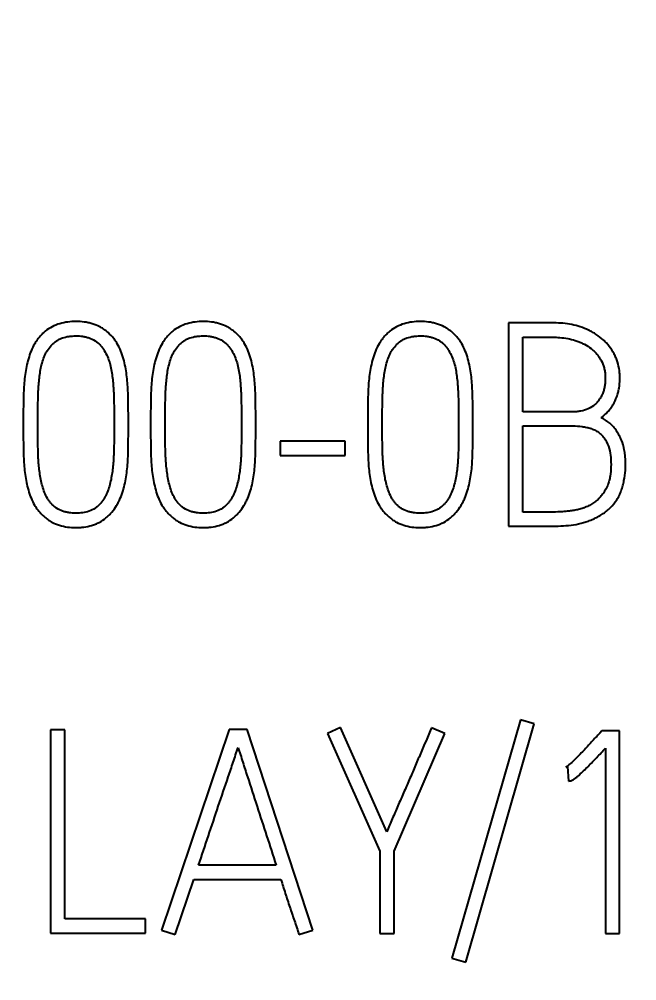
# Model space of a CAD drawing. Extents: x 0 to 420, y 0 to 297.
# Drawn here: x 148.92 to 153.78, y 170.03 to 177.59 of the extents above; entities that cross this region are included whole.
import ezdxf

# ---------------------------------------------------------------- set-up
doc = ezdxf.new("R2010")
doc.units = 0
doc.header["$LTSCALE"] = 23.1
doc.layers.add('10100_DIM_FRONT', color=7, linetype='CONTINUOUS')
doc.layers.add('10500_FRONT_LABELING', color=7, linetype='CONTINUOUS')
doc.styles.get("Standard").update_dxf_attribs({"font": 'txt', "width": 0.8})
doc.dimstyles.new('DIMSTYLE_1', dxfattribs={"dimtxt": 3.5, "dimasz": 3.5, "dimexe": 0.18, "dimexo": 0.0625, "dimgap": 0.09, "dimtad": 1, "dimtxsty": 'STANDARD', "dimcen": 0.09, "dimazin": 3, "dimtp": 0.05, "dimtm": 0.05, "dimtfac": 1, "dimtofl": 0, "dimtmove": 0, "dimatfit": 3, "dimtolj": 1})

# ---------------------------------------------------------------- blocks, each defined once
blk = doc.blocks.new('*D0')
at = {"layer": '10100_DIM_FRONT', "linetype": 'CONTINUOUS'}
for p, q in [((86.234459, 191.103546), (86.234459, 133.159676)), ((157.734459, 151.590953), (157.734459, 133.159676)), ((86.234459, 135.159676), (121.984459, 135.159676)), ((157.734459, 135.159676), (121.984459, 135.159676))]:
    blk.add_line(p, q, dxfattribs=at)
for points in [[(89.734459, 135.659676), (86.234459, 135.159676), (89.734459, 134.659676)], [(154.234459, 134.659676), (157.734459, 135.159676), (154.234459, 135.659676)]]:
    blk.add_solid(points, dxfattribs=at)
at = {"layer": '10100_DIM_FRONT', "linetype": 'CONTINUOUS', "width": 0.660714}
blk.add_text('71,5', height=3.5, dxfattribs=at).set_placement((118.540643, 136.034676))

msp = doc.modelspace()

# ---------------------------------------------------------------- linework, layer by layer
at = {"layer": '10500_FRONT_LABELING', "color": 7, "linetype": 'CONTINUOUS'}
for p, q in [((152.7671, 175.2023), (152.7671, 173.6045)), ((153.1257, 175.2023), (152.7671, 175.2023)), ((152.8814, 174.5033), (152.8814, 175.0892)), ((152.8814, 175.0892), (153.1257, 175.0892)), ((153.2737, 174.5033), (152.8814, 174.5033)), ((148.9501, 174.4145), (148.9501, 174.3901)), ((149.0644, 174.3901), (149.0644, 174.4145)), ((149.6651, 174.4145), (149.6651, 174.3901)), ((149.7772, 174.3901), (149.7772, 174.4145)), ((149.952, 174.4145), (149.952, 174.3901)), ((150.0663, 174.3901), (150.0663, 174.4145)), ((150.667, 174.4145), (150.667, 174.3901)), ((150.7791, 174.3901), (150.7791, 174.4145)), ((151.6599, 174.4145), (151.6599, 174.3901)), ((151.7742, 174.3901), (151.7742, 174.4145)), ((152.3749, 174.4145), (152.3749, 174.3901)), ((152.487, 174.3901), (152.487, 174.4145)), ((152.8814, 173.7155), (152.8814, 174.3923)), ((152.8814, 174.3923), (153.2737, 174.3923)), ((150.9718, 174.2725), (150.9718, 174.1593)), ((151.4828, 174.2725), (150.9718, 174.2725)), ((151.4828, 174.1593), (151.4828, 174.2725)), ((150.9718, 174.1593), (151.4828, 174.1593)), ((153.119, 173.7155), (152.8814, 173.7155)), ((152.7671, 173.6045), (153.119, 173.6045)), ((152.8614, 172.0822), (152.3221, 170.207)), ((152.4309, 170.176), (152.9701, 172.0511)), ((152.9701, 172.0511), (152.8614, 172.0822)), ((149.1643, 172.0023), (149.1643, 170.4045)), ((149.2775, 172.0023), (149.1643, 172.0023)), ((149.2775, 170.5177), (149.2775, 172.0023)), ((150.569, 172.0068), (150.0386, 170.429)), ((150.711, 172.0068), (150.569, 172.0068)), ((151.2281, 170.429), (150.711, 172.0068)), ((151.4456, 172.0223), (151.3435, 171.9757)), ((151.3435, 171.9757), (151.754, 171.0503)), ((151.8095, 171.2012), (151.4456, 172.0223)), ((151.8672, 171.0503), (152.2666, 171.9757)), ((152.2666, 171.9757), (152.1623, 172.0201)), ((153.5005, 171.9957), (153.4849, 171.9779)), ((153.6403, 171.9957), (153.5005, 171.9957)), ((153.6403, 170.4023), (153.6403, 171.9957)), ((153.5293, 171.8581), (153.5293, 170.4023)), ((153.2186, 171.7094), (153.232, 171.7138)), ((153.232, 171.7138), (153.2386, 171.6007)), ((151.754, 171.0503), (151.754, 170.4023)), ((151.8672, 170.4023), (151.8672, 171.0503)), ((150.9396, 170.9394), (150.3293, 170.9394)), ((150.1451, 170.3935), (150.2916, 170.8262)), ((150.2916, 170.8262), (150.9773, 170.8262)), ((149.9121, 170.5177), (149.2775, 170.5177)), ((149.9121, 170.4045), (149.9121, 170.5177)), ((149.1643, 170.4045), (149.9121, 170.4045)), ((150.0386, 170.429), (150.1451, 170.3935)), ((151.1193, 170.3935), (151.2281, 170.429)), ((151.754, 170.4023), (151.8672, 170.4023)), ((153.5293, 170.4023), (153.6403, 170.4023)), ((152.3221, 170.207), (152.4309, 170.176))]:
    msp.add_line(p, q, dxfattribs=at)
for points, knots in [([(149.7772, 174.4145), (149.7772, 174.4569), (149.7769, 174.4993), (149.776, 174.584), (149.7755, 174.6264), (149.7721, 174.7109), (149.7688, 174.7531), (149.7608, 174.8161), (149.7576, 174.837), (149.7496, 174.8788), (149.7446, 174.8996), (149.7328, 174.9411), (149.7259, 174.9615), (149.7098, 175.0013), (149.7005, 175.0206), (149.6839, 175.0485), (149.6779, 175.0576), (149.6653, 175.075), (149.6587, 175.0835), (149.6379, 175.1079), (149.6227, 175.1229), (149.5976, 175.1434), (149.5888, 175.1499), (149.5708, 175.1618), (149.5615, 175.1672), (149.5331, 175.182), (149.5131, 175.19), (149.482, 175.1992), (149.4715, 175.2019), (149.4504, 175.2063), (149.4398, 175.2081), (149.4079, 175.2122), (149.3865, 175.2134), (149.3435, 175.2134), (149.3217, 175.2122), (149.2791, 175.2067), (149.2581, 175.2024), (149.217, 175.1901), (149.1966, 175.1821), (149.1585, 175.1622), (149.1407, 175.1504), (149.1155, 175.13), (149.1074, 175.1227), (149.092, 175.1076), (149.0847, 175.0998), (149.0708, 175.0834), (149.0642, 175.0749), (149.0516, 175.0575), (149.0457, 175.0484), (149.029, 175.0206), (149.0198, 175.0013), (149.0037, 174.9618), (148.9969, 174.9415), (148.9848, 174.9004), (148.9796, 174.8795), (148.9711, 174.8376), (148.9676, 174.8166), (148.9589, 174.7535), (148.9554, 174.7113), (148.9518, 174.6267), (148.9514, 174.5843), (148.9504, 174.4994), (148.9501, 174.457), (148.9501, 174.4145)], [0, 0, 0, 0, 0.0625, 0.0625, 0.125, 0.125, 0.1875, 0.1875, 0.21875, 0.21875, 0.25, 0.25, 0.28125, 0.28125, 0.3125, 0.3125, 0.328125, 0.328125, 0.34375, 0.34375, 0.375, 0.375, 0.390625, 0.390625, 0.40625, 0.40625, 0.4375, 0.4375, 0.453125, 0.453125, 0.46875, 0.46875, 0.5, 0.5, 0.53125, 0.53125, 0.5625, 0.5625, 0.59375, 0.59375, 0.625, 0.625, 0.640625, 0.640625, 0.65625, 0.65625, 0.671875, 0.671875, 0.6875, 0.6875, 0.71875, 0.71875, 0.75, 0.75, 0.78125, 0.78125, 0.8125, 0.8125, 0.875, 0.875, 0.9375, 0.9375, 1, 1, 1, 1]), ([(150.7791, 174.4145), (150.7791, 174.4569), (150.7788, 174.4993), (150.7778, 174.584), (150.7774, 174.6264), (150.7739, 174.7109), (150.7706, 174.7531), (150.7627, 174.8161), (150.7595, 174.837), (150.7514, 174.8788), (150.7465, 174.8996), (150.7346, 174.9411), (150.7278, 174.9615), (150.7117, 175.0013), (150.7024, 175.0206), (150.6857, 175.0485), (150.6797, 175.0576), (150.6672, 175.075), (150.6606, 175.0835), (150.6398, 175.1079), (150.6246, 175.1229), (150.5994, 175.1434), (150.5906, 175.1499), (150.5726, 175.1618), (150.5634, 175.1672), (150.5349, 175.182), (150.515, 175.19), (150.4839, 175.1992), (150.4733, 175.2019), (150.4522, 175.2063), (150.4416, 175.2081), (150.4098, 175.2122), (150.3884, 175.2134), (150.3453, 175.2134), (150.3236, 175.2122), (150.281, 175.2067), (150.26, 175.2024), (150.2188, 175.1901), (150.1985, 175.1821), (150.1604, 175.1622), (150.1425, 175.1504), (150.1174, 175.13), (150.1093, 175.1227), (150.0939, 175.1076), (150.0866, 175.0998), (150.0727, 175.0834), (150.0661, 175.0749), (150.0535, 175.0575), (150.0475, 175.0484), (150.0309, 175.0206), (150.0216, 175.0013), (150.0056, 174.9618), (149.9987, 174.9415), (149.9867, 174.9004), (149.9815, 174.8795), (149.973, 174.8376), (149.9695, 174.8166), (149.9608, 174.7535), (149.9573, 174.7113), (149.9537, 174.6267), (149.9532, 174.5843), (149.9523, 174.4994), (149.952, 174.457), (149.952, 174.4145)], [0, 0, 0, 0, 0.0625, 0.0625, 0.125, 0.125, 0.1875, 0.1875, 0.21875, 0.21875, 0.25, 0.25, 0.28125, 0.28125, 0.3125, 0.3125, 0.328125, 0.328125, 0.34375, 0.34375, 0.375, 0.375, 0.390625, 0.390625, 0.40625, 0.40625, 0.4375, 0.4375, 0.453125, 0.453125, 0.46875, 0.46875, 0.5, 0.5, 0.53125, 0.53125, 0.5625, 0.5625, 0.59375, 0.59375, 0.625, 0.625, 0.640625, 0.640625, 0.65625, 0.65625, 0.671875, 0.671875, 0.6875, 0.6875, 0.71875, 0.71875, 0.75, 0.75, 0.78125, 0.78125, 0.8125, 0.8125, 0.875, 0.875, 0.9375, 0.9375, 1, 1, 1, 1]), ([(152.487, 174.4145), (152.487, 174.4569), (152.4867, 174.4993), (152.4857, 174.584), (152.4853, 174.6264), (152.4818, 174.7109), (152.4785, 174.7531), (152.4706, 174.8161), (152.4674, 174.837), (152.4593, 174.8788), (152.4544, 174.8996), (152.4425, 174.9411), (152.4357, 174.9615), (152.4196, 175.0013), (152.4103, 175.0206), (152.3936, 175.0485), (152.3876, 175.0576), (152.3751, 175.075), (152.3685, 175.0835), (152.3477, 175.1079), (152.3325, 175.1229), (152.3073, 175.1434), (152.2985, 175.1499), (152.2805, 175.1618), (152.2713, 175.1672), (152.2428, 175.182), (152.2229, 175.19), (152.1918, 175.1992), (152.1812, 175.2019), (152.1601, 175.2063), (152.1495, 175.2081), (152.1177, 175.2122), (152.0963, 175.2134), (152.0532, 175.2134), (152.0315, 175.2122), (151.9889, 175.2067), (151.9679, 175.2024), (151.9267, 175.1901), (151.9064, 175.1821), (151.8683, 175.1622), (151.8504, 175.1504), (151.8253, 175.13), (151.8172, 175.1227), (151.8018, 175.1076), (151.7945, 175.0998), (151.7806, 175.0834), (151.774, 175.0749), (151.7614, 175.0575), (151.7554, 175.0484), (151.7388, 175.0206), (151.7295, 175.0013), (151.7135, 174.9618), (151.7066, 174.9415), (151.6946, 174.9004), (151.6894, 174.8795), (151.6808, 174.8376), (151.6774, 174.8166), (151.6687, 174.7535), (151.6652, 174.7113), (151.6616, 174.6267), (151.6611, 174.5843), (151.6602, 174.4994), (151.6599, 174.457), (151.6599, 174.4145)], [0, 0, 0, 0, 0.0625, 0.0625, 0.125, 0.125, 0.1875, 0.1875, 0.21875, 0.21875, 0.25, 0.25, 0.28125, 0.28125, 0.3125, 0.3125, 0.328125, 0.328125, 0.34375, 0.34375, 0.375, 0.375, 0.390625, 0.390625, 0.40625, 0.40625, 0.4375, 0.4375, 0.453125, 0.453125, 0.46875, 0.46875, 0.5, 0.5, 0.53125, 0.53125, 0.5625, 0.5625, 0.59375, 0.59375, 0.625, 0.625, 0.640625, 0.640625, 0.65625, 0.65625, 0.671875, 0.671875, 0.6875, 0.6875, 0.71875, 0.71875, 0.75, 0.75, 0.78125, 0.78125, 0.8125, 0.8125, 0.875, 0.875, 0.9375, 0.9375, 1, 1, 1, 1]), ([(153.4956, 174.4567), (153.5146, 174.4705), (153.5318, 174.4861), (153.5552, 174.5118), (153.5626, 174.5207), (153.5766, 174.5394), (153.5832, 174.5492), (153.6013, 174.5791), (153.6113, 174.5999), (153.6233, 174.6327), (153.6268, 174.6439), (153.6327, 174.6665), (153.6351, 174.6779), (153.6409, 174.7122), (153.6429, 174.7352), (153.6436, 174.77), (153.6434, 174.7816), (153.6423, 174.805), (153.6412, 174.8166), (153.6367, 174.851), (153.6318, 174.8735), (153.6214, 174.9065), (153.6174, 174.9173), (153.6084, 174.9388), (153.6034, 174.9494), (153.5871, 174.9804), (153.5746, 174.9998), (153.5533, 175.0272), (153.5458, 175.0361), (153.5299, 175.0532), (153.5215, 175.0615), (153.4956, 175.0849), (153.4772, 175.099), (153.448, 175.118), (153.438, 175.124), (153.4175, 175.1354), (153.4071, 175.1407), (153.3755, 175.1555), (153.354, 175.164), (153.3101, 175.1784), (153.2877, 175.1844), (153.2422, 175.1936), (153.2189, 175.197), (153.1724, 175.2013), (153.1491, 175.2023), (153.1257, 175.2023)], [0, 0, 0, 0, 0.0625, 0.0625, 0.09375, 0.09375, 0.125, 0.125, 0.1875, 0.1875, 0.21875, 0.21875, 0.25, 0.25, 0.3125, 0.3125, 0.34375, 0.34375, 0.375, 0.375, 0.4375, 0.4375, 0.46875, 0.46875, 0.5, 0.5, 0.5625, 0.5625, 0.59375, 0.59375, 0.625, 0.625, 0.6875, 0.6875, 0.71875, 0.71875, 0.75, 0.75, 0.8125, 0.8125, 0.875, 0.875, 0.9375, 0.9375, 1, 1, 1, 1]), ([(149.0644, 174.4145), (149.0644, 174.4497), (149.0646, 174.4848), (149.0654, 174.5551), (149.0659, 174.5902), (149.0675, 174.6428), (149.0682, 174.6604), (149.0702, 174.6955), (149.0715, 174.713), (149.0745, 174.748), (149.0763, 174.7655), (149.0806, 174.8005), (149.0833, 174.8179), (149.0898, 174.8523), (149.0938, 174.8693), (149.1031, 174.9029), (149.1086, 174.9195), (149.1185, 174.9439), (149.1221, 174.952), (149.13, 174.9679), (149.1344, 174.9757), (149.1484, 174.9982), (149.159, 175.0124), (149.177, 175.0321), (149.1834, 175.0384), (149.1966, 175.05), (149.2035, 175.0555), (149.218, 175.0654), (149.2256, 175.0699), (149.2415, 175.0778), (149.2498, 175.0813), (149.275, 175.09), (149.2922, 175.0939), (149.3186, 175.0978), (149.3275, 175.0987), (149.3452, 175.0999), (149.354, 175.1002), (149.3805, 175.1003), (149.3981, 175.0994), (149.4243, 175.0958), (149.433, 175.0943), (149.4503, 175.0903), (149.459, 175.0879), (149.4844, 175.0794), (149.5005, 175.0719), (149.5231, 175.0574), (149.5304, 175.0521), (149.5439, 175.0406), (149.5503, 175.0345), (149.5621, 175.0213), (149.5677, 175.0143), (149.5783, 174.9999), (149.5833, 174.9925), (149.5973, 174.9699), (149.6054, 174.9542), (149.6192, 174.9216), (149.6251, 174.9046), (149.6352, 174.8706), (149.6393, 174.8534), (149.6461, 174.8189), (149.6487, 174.8016), (149.6532, 174.7668), (149.6549, 174.7493), (149.658, 174.7143), (149.6593, 174.6967), (149.6613, 174.6616), (149.662, 174.6439), (149.6636, 174.591), (149.6641, 174.5557), (149.6649, 174.4851), (149.6651, 174.4498), (149.6651, 174.4145)], [0, 0, 0, 0, 0.0625, 0.0625, 0.125, 0.125, 0.15625, 0.15625, 0.1875, 0.1875, 0.21875, 0.21875, 0.25, 0.25, 0.28125, 0.28125, 0.3125, 0.3125, 0.328125, 0.328125, 0.34375, 0.34375, 0.375, 0.375, 0.390625, 0.390625, 0.40625, 0.40625, 0.421875, 0.421875, 0.4375, 0.4375, 0.46875, 0.46875, 0.484375, 0.484375, 0.5, 0.5, 0.53125, 0.53125, 0.546875, 0.546875, 0.5625, 0.5625, 0.59375, 0.59375, 0.609375, 0.609375, 0.625, 0.625, 0.640625, 0.640625, 0.65625, 0.65625, 0.6875, 0.6875, 0.71875, 0.71875, 0.75, 0.75, 0.78125, 0.78125, 0.8125, 0.8125, 0.84375, 0.84375, 0.875, 0.875, 0.9375, 0.9375, 1, 1, 1, 1]), ([(150.0663, 174.4145), (150.0663, 174.4497), (150.0665, 174.4848), (150.0673, 174.5551), (150.0678, 174.5902), (150.0694, 174.6428), (150.0701, 174.6604), (150.0721, 174.6955), (150.0733, 174.713), (150.0764, 174.748), (150.0781, 174.7655), (150.0825, 174.8005), (150.0851, 174.8179), (150.0917, 174.8523), (150.0956, 174.8693), (150.105, 174.9029), (150.1104, 174.9195), (150.1203, 174.9439), (150.1239, 174.952), (150.1319, 174.9679), (150.1363, 174.9757), (150.1503, 174.9982), (150.1608, 175.0124), (150.1789, 175.0321), (150.1852, 175.0384), (150.1985, 175.05), (150.2054, 175.0555), (150.2199, 175.0654), (150.2275, 175.0699), (150.2434, 175.0778), (150.2517, 175.0813), (150.2769, 175.09), (150.2941, 175.0939), (150.3204, 175.0978), (150.3293, 175.0987), (150.3471, 175.0999), (150.3559, 175.1002), (150.3824, 175.1003), (150.4, 175.0994), (150.4262, 175.0958), (150.4349, 175.0943), (150.4522, 175.0903), (150.4609, 175.0879), (150.4863, 175.0794), (150.5023, 175.0719), (150.525, 175.0574), (150.5322, 175.0521), (150.5458, 175.0406), (150.5521, 175.0345), (150.564, 175.0213), (150.5696, 175.0143), (150.5801, 174.9999), (150.5851, 174.9925), (150.5992, 174.9699), (150.6072, 174.9542), (150.6211, 174.9216), (150.627, 174.9046), (150.637, 174.8706), (150.6412, 174.8534), (150.648, 174.8189), (150.6506, 174.8016), (150.655, 174.7668), (150.6568, 174.7493), (150.6599, 174.7143), (150.6612, 174.6967), (150.6631, 174.6616), (150.6639, 174.6439), (150.6655, 174.591), (150.666, 174.5557), (150.6668, 174.4851), (150.667, 174.4498), (150.667, 174.4145)], [0, 0, 0, 0, 0.0625, 0.0625, 0.125, 0.125, 0.15625, 0.15625, 0.1875, 0.1875, 0.21875, 0.21875, 0.25, 0.25, 0.28125, 0.28125, 0.3125, 0.3125, 0.328125, 0.328125, 0.34375, 0.34375, 0.375, 0.375, 0.390625, 0.390625, 0.40625, 0.40625, 0.421875, 0.421875, 0.4375, 0.4375, 0.46875, 0.46875, 0.484375, 0.484375, 0.5, 0.5, 0.53125, 0.53125, 0.546875, 0.546875, 0.5625, 0.5625, 0.59375, 0.59375, 0.609375, 0.609375, 0.625, 0.625, 0.640625, 0.640625, 0.65625, 0.65625, 0.6875, 0.6875, 0.71875, 0.71875, 0.75, 0.75, 0.78125, 0.78125, 0.8125, 0.8125, 0.84375, 0.84375, 0.875, 0.875, 0.9375, 0.9375, 1, 1, 1, 1]), ([(151.7742, 174.4145), (151.7742, 174.4497), (151.7744, 174.4848), (151.7752, 174.5551), (151.7757, 174.5902), (151.7773, 174.6428), (151.778, 174.6604), (151.78, 174.6955), (151.7812, 174.713), (151.7843, 174.748), (151.786, 174.7655), (151.7904, 174.8005), (151.793, 174.8179), (151.7996, 174.8523), (151.8035, 174.8693), (151.8129, 174.9029), (151.8183, 174.9195), (151.8282, 174.9439), (151.8318, 174.952), (151.8398, 174.9679), (151.8442, 174.9757), (151.8582, 174.9982), (151.8687, 175.0124), (151.8868, 175.0321), (151.8931, 175.0384), (151.9064, 175.05), (151.9133, 175.0555), (151.9278, 175.0654), (151.9354, 175.0699), (151.9513, 175.0778), (151.9596, 175.0813), (151.9847, 175.09), (152.002, 175.0939), (152.0283, 175.0978), (152.0372, 175.0987), (152.055, 175.0999), (152.0638, 175.1002), (152.0903, 175.1003), (152.1079, 175.0994), (152.134, 175.0958), (152.1428, 175.0943), (152.1601, 175.0903), (152.1688, 175.0879), (152.1941, 175.0794), (152.2102, 175.0719), (152.2329, 175.0574), (152.2401, 175.0521), (152.2537, 175.0406), (152.26, 175.0345), (152.2719, 175.0213), (152.2775, 175.0143), (152.288, 174.9999), (152.293, 174.9925), (152.3071, 174.9699), (152.3151, 174.9542), (152.329, 174.9216), (152.3349, 174.9046), (152.3449, 174.8706), (152.3491, 174.8534), (152.3559, 174.8189), (152.3585, 174.8016), (152.3629, 174.7668), (152.3647, 174.7493), (152.3678, 174.7143), (152.369, 174.6967), (152.371, 174.6616), (152.3718, 174.6439), (152.3734, 174.591), (152.3739, 174.5557), (152.3747, 174.4851), (152.3749, 174.4498), (152.3749, 174.4145)], [0, 0, 0, 0, 0.0625, 0.0625, 0.125, 0.125, 0.15625, 0.15625, 0.1875, 0.1875, 0.21875, 0.21875, 0.25, 0.25, 0.28125, 0.28125, 0.3125, 0.3125, 0.328125, 0.328125, 0.34375, 0.34375, 0.375, 0.375, 0.390625, 0.390625, 0.40625, 0.40625, 0.421875, 0.421875, 0.4375, 0.4375, 0.46875, 0.46875, 0.484375, 0.484375, 0.5, 0.5, 0.53125, 0.53125, 0.546875, 0.546875, 0.5625, 0.5625, 0.59375, 0.59375, 0.609375, 0.609375, 0.625, 0.625, 0.640625, 0.640625, 0.65625, 0.65625, 0.6875, 0.6875, 0.71875, 0.71875, 0.75, 0.75, 0.78125, 0.78125, 0.8125, 0.8125, 0.84375, 0.84375, 0.875, 0.875, 0.9375, 0.9375, 1, 1, 1, 1]), ([(153.1257, 175.0892), (153.1673, 175.0892), (153.2082, 175.0855), (153.2682, 175.0724), (153.288, 175.0668), (153.3173, 175.0562), (153.327, 175.0524), (153.346, 175.044), (153.3554, 175.0395), (153.3827, 175.0248), (153.4001, 175.0137), (153.4247, 174.9944), (153.4327, 174.9876), (153.4477, 174.9733), (153.4548, 174.9658), (153.4682, 174.9501), (153.4744, 174.9419), (153.4861, 174.9247), (153.4916, 174.9157), (153.5061, 174.8882), (153.5137, 174.869), (153.5218, 174.839), (153.5239, 174.8287), (153.5271, 174.8082), (153.5281, 174.7979), (153.5292, 174.7773), (153.5293, 174.767), (153.5288, 174.7463), (153.5281, 174.736), (153.5258, 174.7154), (153.5242, 174.705), (153.5199, 174.6847), (153.5173, 174.6747), (153.511, 174.6551), (153.5073, 174.6454), (153.4985, 174.6265), (153.4934, 174.6173), (153.4823, 174.5999), (153.4761, 174.5916), (153.4626, 174.5758), (153.4552, 174.5683), (153.4317, 174.5478), (153.4144, 174.5365), (153.3764, 174.5188), (153.3565, 174.5127), (153.3258, 174.5069), (153.3154, 174.5055), (153.2946, 174.5037), (153.2841, 174.5033), (153.2737, 174.5033)], [0, 0, 0, 0, 0.125, 0.125, 0.1875, 0.1875, 0.21875, 0.21875, 0.25, 0.25, 0.3125, 0.3125, 0.34375, 0.34375, 0.375, 0.375, 0.40625, 0.40625, 0.4375, 0.4375, 0.5, 0.5, 0.53125, 0.53125, 0.5625, 0.5625, 0.59375, 0.59375, 0.625, 0.625, 0.65625, 0.65625, 0.6875, 0.6875, 0.71875, 0.71875, 0.75, 0.75, 0.78125, 0.78125, 0.8125, 0.8125, 0.875, 0.875, 0.9375, 0.9375, 0.96875, 0.96875, 1, 1, 1, 1]), ([(153.119, 173.6045), (153.146, 173.6045), (153.1728, 173.6053), (153.2262, 173.6088), (153.2527, 173.6115), (153.3054, 173.6195), (153.3315, 173.625), (153.3703, 173.636), (153.3831, 173.6401), (153.4087, 173.6494), (153.4213, 173.6546), (153.446, 173.6657), (153.4581, 173.6718), (153.4818, 173.6847), (153.4934, 173.6915), (153.5161, 173.7063), (153.5272, 173.7143), (153.5484, 173.7314), (153.5585, 173.7404), (153.587, 173.7688), (153.6038, 173.7897), (153.6259, 173.8237), (153.6328, 173.8356), (153.645, 173.8598), (153.6503, 173.8721), (153.6595, 173.8974), (153.6634, 173.9103), (153.6703, 173.9364), (153.6733, 173.9497), (153.6809, 173.9895), (153.6847, 174.0162), (153.6876, 174.0563), (153.6881, 174.0696), (153.6884, 174.0964), (153.6882, 174.1098), (153.6871, 174.1367), (153.6861, 174.1501), (153.6831, 174.177), (153.6811, 174.1905), (153.6734, 174.2304), (153.666, 174.2563), (153.6509, 174.2939), (153.6452, 174.3064), (153.6324, 174.3303), (153.6185, 174.3533), (153.6021, 174.3745), (153.5842, 174.3947), (153.5745, 174.4043), (153.5435, 174.431), (153.5207, 174.4456), (153.4956, 174.4567)], [0, 0, 0, 0, 0.0625, 0.0625, 0.125, 0.125, 0.1875, 0.1875, 0.21875, 0.21875, 0.25, 0.25, 0.28125, 0.28125, 0.3125, 0.3125, 0.34375, 0.34375, 0.375, 0.375, 0.4375, 0.4375, 0.46875, 0.46875, 0.5, 0.5, 0.53125, 0.53125, 0.5625, 0.5625, 0.625, 0.625, 0.65625, 0.65625, 0.6875, 0.6875, 0.71875, 0.71875, 0.75, 0.75, 0.8125, 0.8125, 0.84375, 0.84375, 0.875, 0.90625, 0.90625, 0.9375, 0.9375, 1, 1, 1, 1]), ([(148.9501, 174.3901), (148.9501, 174.3479), (148.9504, 174.3057), (148.9514, 174.2214), (148.9518, 174.1793), (148.9554, 174.0952), (148.959, 174.0533), (148.9676, 173.9907), (148.971, 173.9698), (148.9794, 173.9283), (148.9845, 173.9077), (148.9965, 173.8664), (149.0033, 173.8461), (149.0193, 173.8065), (149.0286, 173.7873), (149.0453, 173.7597), (149.0513, 173.7506), (149.064, 173.7333), (149.0707, 173.725), (149.0847, 173.709), (149.0921, 173.7013), (149.1073, 173.6864), (149.1152, 173.6792), (149.1316, 173.6654), (149.1402, 173.6588), (149.1579, 173.6466), (149.167, 173.6409), (149.195, 173.6257), (149.2148, 173.6176), (149.2561, 173.605), (149.2771, 173.6006), (149.3193, 173.5949), (149.3406, 173.5936), (149.3727, 173.5934), (149.3835, 173.5937), (149.4049, 173.5949), (149.4155, 173.5958), (149.4471, 173.5998), (149.4679, 173.604), (149.4985, 173.6131), (149.5086, 173.6165), (149.5285, 173.6245), (149.5384, 173.6291), (149.5669, 173.6441), (149.5845, 173.656), (149.6092, 173.6764), (149.6172, 173.6837), (149.6326, 173.6988), (149.6399, 173.7066), (149.6608, 173.731), (149.6735, 173.7482), (149.6903, 173.7758), (149.6956, 173.7852), (149.7053, 173.8043), (149.7097, 173.814), (149.7222, 173.8433), (149.7293, 173.8634), (149.7417, 173.9041), (149.747, 173.9248), (149.7558, 173.9667), (149.7593, 173.9877), (149.7681, 174.0509), (149.7718, 174.0932), (149.7755, 174.1779), (149.7759, 174.2203), (149.7769, 174.3052), (149.7772, 174.3477), (149.7772, 174.3901)], [0, 0, 0, 0, 0.0625, 0.0625, 0.125, 0.125, 0.1875, 0.1875, 0.21875, 0.21875, 0.25, 0.25, 0.28125, 0.28125, 0.3125, 0.3125, 0.328125, 0.328125, 0.34375, 0.34375, 0.359375, 0.359375, 0.375, 0.375, 0.390625, 0.390625, 0.40625, 0.40625, 0.4375, 0.4375, 0.46875, 0.46875, 0.5, 0.5, 0.515625, 0.515625, 0.53125, 0.53125, 0.5625, 0.5625, 0.578125, 0.578125, 0.59375, 0.59375, 0.625, 0.625, 0.640625, 0.640625, 0.65625, 0.65625, 0.6875, 0.6875, 0.703125, 0.703125, 0.71875, 0.71875, 0.75, 0.75, 0.78125, 0.78125, 0.8125, 0.8125, 0.875, 0.875, 0.9375, 0.9375, 1, 1, 1, 1]), ([(149.6651, 174.3901), (149.6651, 174.355), (149.6649, 174.3199), (149.6641, 174.2497), (149.6636, 174.2146), (149.6618, 174.1619), (149.661, 174.1444), (149.6588, 174.1094), (149.6574, 174.0919), (149.6523, 174.0397), (149.6477, 174.005), (149.637, 173.9535), (149.6327, 173.9363), (149.6228, 173.9025), (149.6171, 173.8859), (149.6071, 173.8615), (149.6034, 173.8535), (149.5955, 173.8377), (149.5912, 173.83), (149.582, 173.815), (149.5771, 173.8078), (149.5667, 173.7938), (149.5612, 173.787), (149.5496, 173.774), (149.5434, 173.7678), (149.5301, 173.7561), (149.523, 173.7507), (149.501, 173.7359), (149.4852, 173.7282), (149.4515, 173.7164), (149.4343, 173.7126), (149.3995, 173.7076), (149.3818, 173.7066), (149.3464, 173.7066), (149.3288, 173.7077), (149.3027, 173.7114), (149.294, 173.7129), (149.2768, 173.7169), (149.2682, 173.7193), (149.243, 173.7279), (149.2271, 173.7355), (149.2049, 173.7503), (149.1978, 173.7557), (149.1845, 173.7673), (149.1782, 173.7735), (149.1664, 173.7866), (149.1609, 173.7935), (149.1504, 173.8079), (149.1454, 173.8152), (149.1318, 173.8378), (149.1242, 173.8536), (149.1113, 173.8864), (149.1058, 173.9033), (149.0963, 173.9372), (149.0922, 173.9542), (149.0818, 174.0056), (149.0772, 174.0401), (149.0721, 174.0922), (149.0707, 174.1097), (149.0685, 174.1446), (149.0677, 174.1621), (149.066, 174.2147), (149.0655, 174.2498), (149.0646, 174.3199), (149.0644, 174.355), (149.0644, 174.3901)], [0, 0, 0, 0, 0.0625, 0.0625, 0.125, 0.125, 0.15625, 0.15625, 0.1875, 0.1875, 0.25, 0.25, 0.28125, 0.28125, 0.3125, 0.3125, 0.328125, 0.328125, 0.34375, 0.34375, 0.359375, 0.359375, 0.375, 0.375, 0.390625, 0.390625, 0.40625, 0.40625, 0.4375, 0.4375, 0.46875, 0.46875, 0.5, 0.5, 0.53125, 0.53125, 0.546875, 0.546875, 0.5625, 0.5625, 0.59375, 0.59375, 0.609375, 0.609375, 0.625, 0.625, 0.640625, 0.640625, 0.65625, 0.65625, 0.6875, 0.6875, 0.71875, 0.71875, 0.75, 0.75, 0.8125, 0.8125, 0.84375, 0.84375, 0.875, 0.875, 0.9375, 0.9375, 1, 1, 1, 1]), ([(149.952, 174.3901), (149.952, 174.3479), (149.9523, 174.3057), (149.9532, 174.2214), (149.9536, 174.1793), (149.9573, 174.0952), (149.9608, 174.0533), (149.9694, 173.9907), (149.9729, 173.9698), (149.9813, 173.9283), (149.9864, 173.9077), (149.9984, 173.8664), (150.0052, 173.8461), (150.0212, 173.8065), (150.0305, 173.7873), (150.0472, 173.7597), (150.0532, 173.7506), (150.0659, 173.7333), (150.0726, 173.725), (150.0866, 173.709), (150.094, 173.7013), (150.1092, 173.6864), (150.1171, 173.6792), (150.1335, 173.6654), (150.1421, 173.6588), (150.1598, 173.6466), (150.1689, 173.6409), (150.1969, 173.6257), (150.2167, 173.6176), (150.258, 173.605), (150.279, 173.6006), (150.3212, 173.5949), (150.3424, 173.5936), (150.3746, 173.5934), (150.3854, 173.5937), (150.4068, 173.5949), (150.4174, 173.5958), (150.449, 173.5998), (150.4698, 173.604), (150.5004, 173.6131), (150.5105, 173.6165), (150.5304, 173.6245), (150.5403, 173.6291), (150.5687, 173.6441), (150.5864, 173.656), (150.6111, 173.6764), (150.6191, 173.6837), (150.6345, 173.6988), (150.6418, 173.7066), (150.6627, 173.731), (150.6753, 173.7482), (150.6922, 173.7758), (150.6975, 173.7852), (150.7071, 173.8043), (150.7116, 173.814), (150.7241, 173.8433), (150.7311, 173.8634), (150.7436, 173.9041), (150.7488, 173.9248), (150.7577, 173.9667), (150.7612, 173.9877), (150.77, 174.0509), (150.7737, 174.0932), (150.7774, 174.1779), (150.7778, 174.2203), (150.7788, 174.3052), (150.7791, 174.3477), (150.7791, 174.3901)], [0, 0, 0, 0, 0.0625, 0.0625, 0.125, 0.125, 0.1875, 0.1875, 0.21875, 0.21875, 0.25, 0.25, 0.28125, 0.28125, 0.3125, 0.3125, 0.328125, 0.328125, 0.34375, 0.34375, 0.359375, 0.359375, 0.375, 0.375, 0.390625, 0.390625, 0.40625, 0.40625, 0.4375, 0.4375, 0.46875, 0.46875, 0.5, 0.5, 0.515625, 0.515625, 0.53125, 0.53125, 0.5625, 0.5625, 0.578125, 0.578125, 0.59375, 0.59375, 0.625, 0.625, 0.640625, 0.640625, 0.65625, 0.65625, 0.6875, 0.6875, 0.703125, 0.703125, 0.71875, 0.71875, 0.75, 0.75, 0.78125, 0.78125, 0.8125, 0.8125, 0.875, 0.875, 0.9375, 0.9375, 1, 1, 1, 1]), ([(150.667, 174.3901), (150.667, 174.355), (150.6668, 174.3199), (150.6659, 174.2497), (150.6655, 174.2146), (150.6637, 174.1619), (150.6629, 174.1444), (150.6607, 174.1094), (150.6593, 174.0919), (150.6542, 174.0397), (150.6496, 174.005), (150.6388, 173.9535), (150.6346, 173.9363), (150.6246, 173.9025), (150.619, 173.8859), (150.6089, 173.8615), (150.6053, 173.8535), (150.5974, 173.8377), (150.5931, 173.83), (150.5839, 173.815), (150.579, 173.8078), (150.5686, 173.7938), (150.5631, 173.787), (150.5514, 173.774), (150.5452, 173.7678), (150.5319, 173.7561), (150.5248, 173.7507), (150.5029, 173.7359), (150.4871, 173.7282), (150.4534, 173.7164), (150.4362, 173.7126), (150.4014, 173.7076), (150.3837, 173.7066), (150.3483, 173.7066), (150.3307, 173.7077), (150.3046, 173.7114), (150.2959, 173.7129), (150.2787, 173.7169), (150.27, 173.7193), (150.2449, 173.7279), (150.229, 173.7355), (150.2068, 173.7503), (150.1997, 173.7557), (150.1864, 173.7673), (150.1801, 173.7735), (150.1683, 173.7866), (150.1628, 173.7935), (150.1522, 173.8079), (150.1473, 173.8152), (150.1337, 173.8378), (150.1261, 173.8536), (150.1131, 173.8864), (150.1077, 173.9033), (150.0982, 173.9372), (150.0941, 173.9542), (150.0837, 174.0056), (150.0791, 174.0401), (150.074, 174.0922), (150.0726, 174.1097), (150.0704, 174.1446), (150.0696, 174.1621), (150.0679, 174.2147), (150.0674, 174.2498), (150.0665, 174.3199), (150.0663, 174.355), (150.0663, 174.3901)], [0, 0, 0, 0, 0.0625, 0.0625, 0.125, 0.125, 0.15625, 0.15625, 0.1875, 0.1875, 0.25, 0.25, 0.28125, 0.28125, 0.3125, 0.3125, 0.328125, 0.328125, 0.34375, 0.34375, 0.359375, 0.359375, 0.375, 0.375, 0.390625, 0.390625, 0.40625, 0.40625, 0.4375, 0.4375, 0.46875, 0.46875, 0.5, 0.5, 0.53125, 0.53125, 0.546875, 0.546875, 0.5625, 0.5625, 0.59375, 0.59375, 0.609375, 0.609375, 0.625, 0.625, 0.640625, 0.640625, 0.65625, 0.65625, 0.6875, 0.6875, 0.71875, 0.71875, 0.75, 0.75, 0.8125, 0.8125, 0.84375, 0.84375, 0.875, 0.875, 0.9375, 0.9375, 1, 1, 1, 1]), ([(151.6599, 174.3901), (151.6599, 174.3479), (151.6601, 174.3057), (151.6611, 174.2214), (151.6615, 174.1793), (151.6652, 174.0952), (151.6687, 174.0533), (151.6773, 173.9907), (151.6808, 173.9698), (151.6892, 173.9283), (151.6943, 173.9077), (151.7063, 173.8664), (151.7131, 173.8461), (151.7291, 173.8065), (151.7384, 173.7873), (151.755, 173.7597), (151.7611, 173.7506), (151.7738, 173.7333), (151.7805, 173.725), (151.7945, 173.709), (151.8018, 173.7013), (151.8171, 173.6864), (151.825, 173.6792), (151.8414, 173.6654), (151.85, 173.6588), (151.8677, 173.6466), (151.8767, 173.6409), (151.9048, 173.6257), (151.9246, 173.6176), (151.9659, 173.605), (151.9868, 173.6006), (152.029, 173.5949), (152.0503, 173.5936), (152.0825, 173.5934), (152.0933, 173.5937), (152.1147, 173.5949), (152.1253, 173.5958), (152.1569, 173.5998), (152.1777, 173.604), (152.2083, 173.6131), (152.2184, 173.6165), (152.2383, 173.6245), (152.2482, 173.6291), (152.2766, 173.6441), (152.2943, 173.656), (152.319, 173.6764), (152.327, 173.6837), (152.3424, 173.6988), (152.3497, 173.7066), (152.3706, 173.731), (152.3832, 173.7482), (152.4001, 173.7758), (152.4053, 173.7852), (152.415, 173.8043), (152.4195, 173.814), (152.432, 173.8433), (152.439, 173.8634), (152.4514, 173.9041), (152.4567, 173.9248), (152.4655, 173.9667), (152.4691, 173.9877), (152.4779, 174.0509), (152.4816, 174.0932), (152.4853, 174.1779), (152.4857, 174.2203), (152.4867, 174.3052), (152.487, 174.3477), (152.487, 174.3901)], [0, 0, 0, 0, 0.0625, 0.0625, 0.125, 0.125, 0.1875, 0.1875, 0.21875, 0.21875, 0.25, 0.25, 0.28125, 0.28125, 0.3125, 0.3125, 0.328125, 0.328125, 0.34375, 0.34375, 0.359375, 0.359375, 0.375, 0.375, 0.390625, 0.390625, 0.40625, 0.40625, 0.4375, 0.4375, 0.46875, 0.46875, 0.5, 0.5, 0.515625, 0.515625, 0.53125, 0.53125, 0.5625, 0.5625, 0.578125, 0.578125, 0.59375, 0.59375, 0.625, 0.625, 0.640625, 0.640625, 0.65625, 0.65625, 0.6875, 0.6875, 0.703125, 0.703125, 0.71875, 0.71875, 0.75, 0.75, 0.78125, 0.78125, 0.8125, 0.8125, 0.875, 0.875, 0.9375, 0.9375, 1, 1, 1, 1]), ([(152.3749, 174.3901), (152.3749, 174.355), (152.3747, 174.3199), (152.3738, 174.2497), (152.3733, 174.2146), (152.3716, 174.1619), (152.3708, 174.1444), (152.3686, 174.1094), (152.3672, 174.0919), (152.3621, 174.0397), (152.3575, 174.005), (152.3467, 173.9535), (152.3424, 173.9363), (152.3325, 173.9025), (152.3269, 173.8859), (152.3168, 173.8615), (152.3132, 173.8535), (152.3053, 173.8377), (152.301, 173.83), (152.2918, 173.815), (152.2869, 173.8078), (152.2765, 173.7938), (152.271, 173.787), (152.2593, 173.774), (152.2531, 173.7678), (152.2398, 173.7561), (152.2327, 173.7507), (152.2108, 173.7359), (152.195, 173.7282), (152.1613, 173.7164), (152.1441, 173.7126), (152.1093, 173.7076), (152.0916, 173.7066), (152.0562, 173.7066), (152.0386, 173.7077), (152.0124, 173.7114), (152.0038, 173.7129), (151.9865, 173.7169), (151.9779, 173.7193), (151.9528, 173.7279), (151.9369, 173.7355), (151.9147, 173.7503), (151.9076, 173.7557), (151.8943, 173.7673), (151.888, 173.7735), (151.8762, 173.7866), (151.8707, 173.7935), (151.8601, 173.8079), (151.8552, 173.8152), (151.8416, 173.8378), (151.834, 173.8536), (151.821, 173.8864), (151.8156, 173.9033), (151.8061, 173.9372), (151.802, 173.9542), (151.7915, 174.0056), (151.787, 174.0401), (151.7819, 174.0922), (151.7805, 174.1097), (151.7783, 174.1446), (151.7775, 174.1621), (151.7757, 174.2147), (151.7753, 174.2498), (151.7744, 174.3199), (151.7742, 174.355), (151.7742, 174.3901)], [0, 0, 0, 0, 0.0625, 0.0625, 0.125, 0.125, 0.15625, 0.15625, 0.1875, 0.1875, 0.25, 0.25, 0.28125, 0.28125, 0.3125, 0.3125, 0.328125, 0.328125, 0.34375, 0.34375, 0.359375, 0.359375, 0.375, 0.375, 0.390625, 0.390625, 0.40625, 0.40625, 0.4375, 0.4375, 0.46875, 0.46875, 0.5, 0.5, 0.53125, 0.53125, 0.546875, 0.546875, 0.5625, 0.5625, 0.59375, 0.59375, 0.609375, 0.609375, 0.625, 0.625, 0.640625, 0.640625, 0.65625, 0.65625, 0.6875, 0.6875, 0.71875, 0.71875, 0.75, 0.75, 0.8125, 0.8125, 0.84375, 0.84375, 0.875, 0.875, 0.9375, 0.9375, 1, 1, 1, 1]), ([(153.2737, 174.3923), (153.2982, 174.3923), (153.3225, 174.3911), (153.3586, 174.3862), (153.3705, 174.3841), (153.3943, 174.3787), (153.4062, 174.3753), (153.4293, 174.3671), (153.4405, 174.3623), (153.4567, 174.3537), (153.462, 174.3507), (153.4723, 174.3441), (153.4774, 174.3405), (153.492, 174.3293), (153.5009, 174.3211), (153.5129, 174.3074), (153.5167, 174.3027), (153.524, 174.2928), (153.5274, 174.2876), (153.5433, 174.2615), (153.5524, 174.2389), (153.5654, 174.1915), (153.5693, 174.1676), (153.5738, 174.1193), (153.5744, 174.095), (153.5731, 174.0461), (153.5711, 174.0219), (153.5653, 173.9861), (153.5628, 173.9742), (153.5566, 173.9506), (153.5528, 173.9389), (153.5394, 173.9048), (153.5278, 173.8835), (153.5065, 173.8537), (153.4988, 173.8441), (153.4826, 173.8259), (153.474, 173.8173), (153.4558, 173.8012), (153.4462, 173.7939), (153.4259, 173.7802), (153.4152, 173.7739), (153.3936, 173.7626), (153.3825, 173.7575), (153.3601, 173.7484), (153.3486, 173.7443), (153.3254, 173.7372), (153.3135, 173.7342), (153.2894, 173.7292), (153.2773, 173.7272), (153.2531, 173.7238), (153.241, 173.7225), (153.2167, 173.7201), (153.2045, 173.719), (153.168, 173.7164), (153.1435, 173.7155), (153.119, 173.7155)], [0, 0, 0, 0, 0.0625, 0.0625, 0.09375, 0.09375, 0.125, 0.125, 0.15625, 0.15625, 0.171875, 0.171875, 0.1875, 0.1875, 0.21875, 0.21875, 0.234375, 0.234375, 0.25, 0.25, 0.3125, 0.3125, 0.375, 0.375, 0.4375, 0.4375, 0.5, 0.5, 0.53125, 0.53125, 0.5625, 0.5625, 0.625, 0.625, 0.65625, 0.65625, 0.6875, 0.6875, 0.71875, 0.71875, 0.75, 0.75, 0.78125, 0.78125, 0.8125, 0.8125, 0.84375, 0.84375, 0.875, 0.875, 0.90625, 0.90625, 0.9375, 0.9375, 1, 1, 1, 1]), ([(152.1623, 172.0201), (152.1331, 171.9518), (152.104, 171.8834), (152.06, 171.781), (152.0452, 171.7469), (152.0232, 171.6957), (152.016, 171.6786), (152.0015, 171.6444), (151.9943, 171.6273), (151.9722, 171.5761), (151.9571, 171.5422), (151.927, 171.4742), (151.9122, 171.4402), (151.8827, 171.3719), (151.868, 171.3378), (151.8382, 171.2697), (151.8233, 171.2357), (151.8095, 171.2012)], [0, 0, 0, 0, 0.25, 0.25, 0.375, 0.375, 0.4375, 0.4375, 0.5, 0.5, 0.625, 0.625, 0.75, 0.75, 0.875, 0.875, 1, 1, 1, 1]), ([(153.4849, 171.9779), (153.4746, 171.966), (153.4638, 171.9545), (153.4425, 171.9312), (153.4319, 171.9195), (153.3998, 171.8847), (153.3783, 171.8616), (153.3348, 171.8158), (153.313, 171.793), (153.2791, 171.7601), (153.2675, 171.7494), (153.2498, 171.7338), (153.2438, 171.7287), (153.2316, 171.7186), (153.2254, 171.7137), (153.2186, 171.7094)], [0, 0, 0, 0, 0.125, 0.125, 0.25, 0.25, 0.5, 0.5, 0.75, 0.75, 0.875, 0.875, 0.9375, 0.9375, 1, 1, 1, 1]), ([(150.3293, 170.9394), (150.355, 171.0165), (150.3808, 171.0937), (150.4326, 171.2479), (150.4585, 171.325), (150.5107, 171.4791), (150.5372, 171.556), (150.5761, 171.6717), (150.589, 171.7103), (150.6145, 171.7875), (150.6272, 171.8261), (150.64, 171.8647)], [0, 0, 0, 0, 0.25, 0.25, 0.5, 0.5, 0.75, 0.75, 0.875, 0.875, 1, 1, 1, 1]), ([(150.64, 171.8647), (150.6527, 171.8263), (150.6649, 171.7876), (150.6895, 171.7104), (150.7018, 171.6718), (150.7391, 171.556), (150.7642, 171.4789), (150.8145, 171.3248), (150.8398, 171.2479), (150.8902, 171.0937), (150.915, 171.0166), (150.9396, 170.9394)], [0, 0, 0, 0, 0.125, 0.125, 0.25, 0.25, 0.5, 0.5, 0.75, 0.75, 1, 1, 1, 1]), ([(153.2386, 171.6007), (153.2428, 171.6007), (153.2469, 171.6013), (153.2549, 171.603), (153.2589, 171.604), (153.2667, 171.6069), (153.2704, 171.6087), (153.2775, 171.6128), (153.2809, 171.615), (153.291, 171.6221), (153.2976, 171.6271), (153.3103, 171.6374), (153.3165, 171.6427), (153.335, 171.6589), (153.3469, 171.6701), (153.3705, 171.6927), (153.3822, 171.7042), (153.4169, 171.7391), (153.4396, 171.7627), (153.4847, 171.8102), (153.507, 171.8341), (153.5293, 171.8581)], [0, 0, 0, 0, 0.03125, 0.03125, 0.0625, 0.0625, 0.09375, 0.09375, 0.125, 0.125, 0.1875, 0.1875, 0.25, 0.25, 0.375, 0.375, 0.5, 0.5, 0.75, 0.75, 1, 1, 1, 1]), ([(150.9773, 170.8262), (150.9885, 170.7899), (150.9999, 170.7537), (151.0231, 170.6814), (151.0349, 170.6454), (151.0589, 170.5733), (151.0711, 170.5374), (151.0899, 170.4836), (151.0961, 170.4657), (151.108, 170.4297), (151.1137, 170.4116), (151.1193, 170.3935)], [0, 0, 0, 0, 0.25, 0.25, 0.5, 0.5, 0.75, 0.75, 0.875, 0.875, 1, 1, 1, 1])]:
    msp.add_open_spline(points, degree=3, knots=knots, dxfattribs=at)

# ---------------------------------------------------------------- dimensions: what is measured, and where the dimension line sits
at = {"layer": '10100_DIM_FRONT', "linetype": 'CONTINUOUS'}
dim = msp.add_linear_dim(base=(157.7345, 135.1597), p1=(86.2345, 191.1035), p2=(157.7345, 151.591), text='71,5', dimstyle='DIMSTYLE_1', dxfattribs=at)
dim.commit()
dim.dimension.update_dxf_attribs({"geometry": '*D0', "text_midpoint": (123.1656, 137.7847), "dimtype": 160})

doc.saveas('drawing.dxf')
